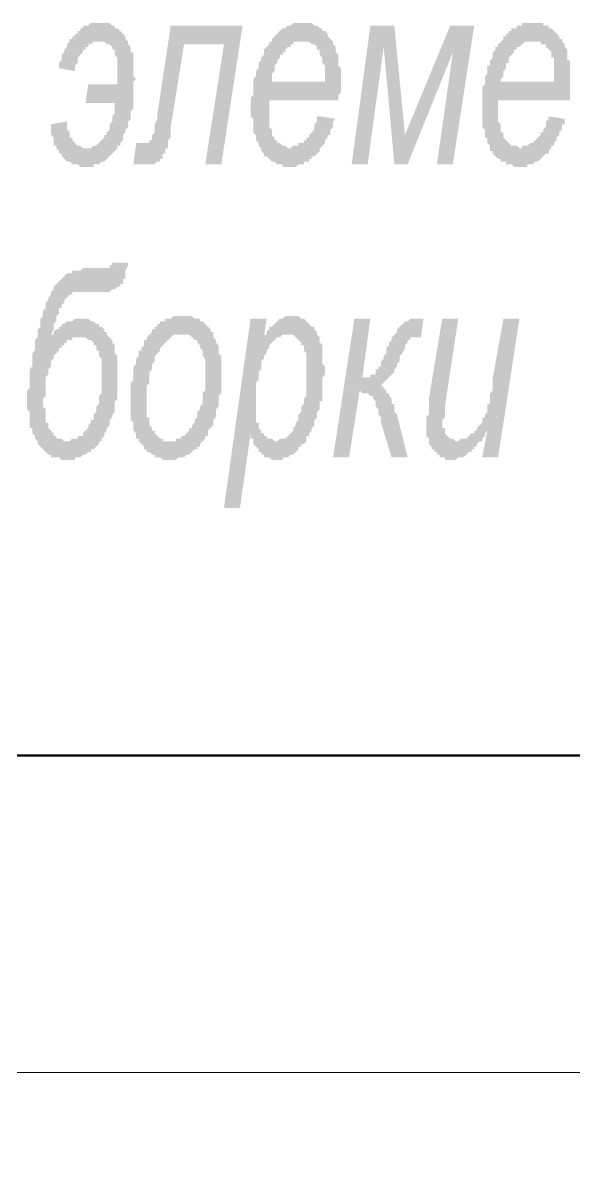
# Model space of a CAD drawing. Header units: millimetres. Extents: x 1372 to 666090, y 1285 to 31551.
# Drawn here: x 571538 to 572401, y 7535 to 9337 of the extents above; entities that cross this region are included whole.
import ezdxf

# ---------------------------------------------------------------- set-up
doc = ezdxf.new("R2010")
doc.units = ezdxf.units.MM
for name, color, linetype in [('PDF _0_Ном._пера__1', 7, 'Continuous'), ('PDF _2D-чертеж - Общий_Ном._пера__21', 7, 'Continuous'), ('PDF _75-АЗ Штамп', 7, 'Continuous')]:
    doc.layers.add(name, color=color, linetype=linetype)

msp = doc.modelspace()

# ---------------------------------------------------------------- hatches: boundary and pattern name
at = {"layer": 'PDF _75-АЗ Штамп', "transparency": 33554559}
for points in [[(571635.8, 9211.9), (571639.9, 9241.1), (571685.8, 9241.1), (571685.8, 9257.8), (571685.8, 9261.9), (571685.8, 9266.1), (571685.8, 9270.3), (571685.8, 9274.4), (571685.8, 9278.6), (571685.8, 9282.8), (571681.6, 9287), (571681.6, 9291.1), (571681.6, 9295.3), (571681.6, 9295.3), (571677.5, 9295.3), (571677.5, 9299.5), (571673.3, 9303.6), (571673.3, 9303.6), (571669.1, 9303.6), (571665, 9307.8), (571665, 9307.8), (571660.8, 9307.8), (571656.6, 9307.8), (571656.6, 9307.8), (571656.6, 9307.8), (571652.4, 9307.8), (571648.3, 9307.8), (571648.3, 9307.8), (571644.1, 9303.6), (571644.1, 9303.6), (571639.9, 9303.6), (571639.9, 9299.5), (571635.8, 9299.5), (571635.8, 9295.3), (571631.6, 9295.3), (571631.6, 9291.1), (571627.4, 9287), (571627.4, 9287), (571623.2, 9282.8), (571623.2, 9278.6), (571623.2, 9274.4), (571619.1, 9270.3), (571619.1, 9266.1), (571619.1, 9261.9), (571594.1, 9266.1), (571594.1, 9270.3), (571594.1, 9274.4), (571598.2, 9278.6), (571598.2, 9282.8), (571598.2, 9287), (571602.4, 9291.1), (571602.4, 9295.3), (571606.6, 9299.5), (571606.6, 9299.5), (571606.6, 9303.6), (571610.7, 9307.8), (571610.7, 9312), (571614.9, 9312), (571614.9, 9316.1), (571619.1, 9316.1), (571619.1, 9320.3), (571623.2, 9320.3), (571623.2, 9324.5), (571627.4, 9324.5), (571627.4, 9328.7), (571631.6, 9328.7), (571631.6, 9332.8), (571635.8, 9332.8), (571635.8, 9332.8), (571639.9, 9332.8), (571644.1, 9337), (571644.1, 9337), (571648.3, 9337), (571648.3, 9337), (571652.4, 9337), (571656.6, 9337), (571656.6, 9337), (571660.8, 9337), (571665, 9337), (571669.1, 9337), (571669.1, 9337), (571673.3, 9337), (571677.5, 9332.8), (571677.5, 9332.8), (571681.6, 9332.8), (571681.6, 9328.7), (571685.8, 9328.7), (571690, 9324.5), (571690, 9324.5), (571694.2, 9320.3), (571694.2, 9320.3), (571698.3, 9316.1), (571698.3, 9316.1), (571698.3, 9312), (571702.5, 9307.8), (571702.5, 9307.8), (571702.5, 9303.6), (571706.7, 9299.5), (571706.7, 9295.3), (571706.7, 9291.1), (571710.8, 9291.1), (571710.8, 9287), (571710.8, 9282.8), (571710.8, 9278.6), (571710.8, 9274.4), (571710.8, 9270.3), (571710.8, 9266.1), (571710.8, 9261.9), (571710.8, 9253.6), (571715, 9249.4), (571710.8, 9245.2), (571710.8, 9241.1), (571710.8, 9236.9), (571710.8, 9232.7), (571710.8, 9228.6), (571710.8, 9224.4), (571710.8, 9220.2), (571710.8, 9216.1), (571710.8, 9211.9), (571710.8, 9207.7), (571710.8, 9203.5), (571706.7, 9199.4), (571706.7, 9199.4), (571706.7, 9195.2), (571706.7, 9191), (571706.7, 9186.9), (571702.5, 9182.7), (571702.5, 9178.5), (571702.5, 9174.3), (571698.3, 9170.2), (571698.3, 9170.2), (571698.3, 9166), (571694.2, 9161.8), (571694.2, 9157.7), (571694.2, 9153.5), (571694.2, 9153.5), (571690, 9149.3), (571690, 9145.1), (571685.8, 9145.1), (571685.8, 9141), (571681.6, 9136.8), (571681.6, 9136.8), (571677.5, 9132.6), (571677.5, 9132.6), (571673.3, 9128.5), (571673.3, 9128.5), (571669.1, 9124.3), (571669.1, 9124.3), (571665, 9120.1), (571660.8, 9120.1), (571660.8, 9120.1), (571656.6, 9116), (571656.6, 9116), (571652.4, 9116), (571648.3, 9116), (571648.3, 9111.8), (571644.1, 9111.8), (571639.9, 9111.8), (571635.8, 9111.8), (571635.8, 9111.8), (571631.6, 9111.8), (571627.4, 9111.8), (571627.4, 9111.8), (571623.2, 9116), (571619.1, 9116), (571614.9, 9116), (571614.9, 9116), (571610.7, 9120.1), (571610.7, 9120.1), (571606.6, 9120.1), (571602.4, 9124.3), (571602.4, 9124.3), (571598.2, 9128.5), (571598.2, 9128.5), (571598.2, 9132.6), (571594.1, 9132.6), (571594.1, 9136.8), (571589.9, 9141), (571589.9, 9145.1), (571585.7, 9145.1), (571585.7, 9149.3), (571585.7, 9153.5), (571585.7, 9157.7), (571581.5, 9161.8), (571581.5, 9166), (571581.5, 9170.2), (571581.5, 9174.3), (571581.5, 9178.5), (571581.5, 9178.5), (571606.6, 9182.7), (571606.6, 9178.5), (571606.6, 9174.3), (571606.6, 9170.2), (571610.7, 9166), (571610.7, 9161.8), (571610.7, 9157.7), (571614.9, 9157.7), (571614.9, 9153.5), (571614.9, 9153.5), (571619.1, 9149.3), (571619.1, 9149.3), (571623.2, 9145.1), (571623.2, 9145.1), (571627.4, 9145.1), (571631.6, 9141), (571635.8, 9141), (571635.8, 9141), (571635.8, 9141), (571639.9, 9141), (571644.1, 9141), (571644.1, 9141), (571648.3, 9145.1), (571652.4, 9145.1), (571652.4, 9145.1), (571656.6, 9149.3), (571656.6, 9149.3), (571660.8, 9153.5), (571660.8, 9153.5), (571665, 9157.7), (571665, 9161.8), (571669.1, 9161.8), (571669.1, 9166), (571669.1, 9166), (571673.3, 9170.2), (571673.3, 9174.3), (571673.3, 9178.5), (571677.5, 9182.7), (571677.5, 9182.7), (571677.5, 9186.9), (571677.5, 9191), (571681.6, 9195.2), (571681.6, 9199.4), (571681.6, 9203.5), (571681.6, 9211.9), (571685.8, 9211.9)], [(571769.2, 9332.8), (571881.8, 9332.8), (571848.5, 9116), (571823.4, 9116), (571852.6, 9303.6), (571790.1, 9303.6), (571769.2, 9174.3), (571769.2, 9170.2), (571769.2, 9161.8), (571769.2, 9157.7), (571765.1, 9153.5), (571765.1, 9149.3), (571765.1, 9145.1), (571765.1, 9141), (571760.9, 9141), (571760.9, 9136.8), (571760.9, 9132.6), (571756.7, 9132.6), (571756.7, 9128.5), (571756.7, 9128.5), (571756.7, 9124.3), (571752.5, 9124.3), (571752.5, 9120.1), (571748.4, 9120.1), (571744.2, 9116), (571744.2, 9116), (571740, 9116), (571735.9, 9116), (571735.9, 9116), (571731.7, 9116), (571731.7, 9116), (571727.5, 9116), (571727.5, 9116), (571723.3, 9116), (571719.2, 9116), (571719.2, 9116), (571715, 9116), (571710.8, 9116), (571715, 9149.3), (571719.2, 9149.3), (571723.3, 9149.3), (571723.3, 9149.3), (571727.5, 9149.3), (571731.7, 9149.3), (571731.7, 9149.3), (571735.9, 9149.3), (571735.9, 9153.5), (571740, 9153.5), (571740, 9153.5), (571740, 9157.7), (571740, 9157.7), (571740, 9161.8), (571740, 9161.8), (571744.2, 9166), (571744.2, 9170.2), (571744.2, 9174.3), (571744.2, 9178.5), (571748.4, 9186.9), (571748.4, 9191), (571748.4, 9195.2)], [(572082, 9332.8), (572119.6, 9332.8), (572136.2, 9161.8), (572207.1, 9332.8), (572244.7, 9332.8), (572211.3, 9116), (572186.3, 9116), (572211.3, 9291.1), (572140.4, 9116), (572119.6, 9116), (572102.9, 9299.5), (572077.8, 9116), (572052.8, 9116)], [(572057, 8874.1), (572082, 8874.1), (572069.5, 8782.3), (572073.7, 8782.3), (572073.7, 8782.3), (572077.8, 8782.3), (572082, 8782.3), (572082, 8786.5), (572086.2, 8786.5), (572090.4, 8786.5), (572090.4, 8790.6), (572090.4, 8790.6), (572090.4, 8794.8), (572094.5, 8794.8), (572094.5, 8799), (572098.7, 8799), (572098.7, 8803.2), (572098.7, 8807.3), (572102.9, 8811.5), (572102.9, 8815.7), (572107, 8819.8), (572107, 8824), (572107, 8828.2), (572111.2, 8832.4), (572111.2, 8836.5), (572115.4, 8840.7), (572115.4, 8844.9), (572119.6, 8849), (572119.6, 8849), (572123.7, 8853.2), (572123.7, 8857.4), (572123.7, 8857.4), (572127.9, 8861.5), (572127.9, 8861.5), (572132.1, 8865.7), (572132.1, 8865.7), (572132.1, 8865.7), (572136.2, 8869.9), (572136.2, 8869.9), (572140.4, 8869.9), (572144.6, 8874.1), (572144.6, 8874.1), (572148.8, 8874.1), (572152.9, 8874.1), (572152.9, 8874.1), (572165.4, 8874.1), (572161.3, 8844.9), (572157.1, 8844.9), (572152.9, 8844.9), (572148.8, 8844.9), (572144.6, 8844.9), (572144.6, 8840.7), (572140.4, 8840.7), (572140.4, 8840.7), (572140.4, 8836.5), (572136.2, 8832.4), (572136.2, 8832.4), (572136.2, 8828.2), (572132.1, 8819.8), (572132.1, 8819.8), (572127.9, 8815.7), (572127.9, 8811.5), (572127.9, 8807.3), (572123.7, 8803.2), (572123.7, 8799), (572119.6, 8794.8), (572119.6, 8794.8), (572119.6, 8790.6), (572115.4, 8786.5), (572115.4, 8786.5), (572115.4, 8786.5), (572111.2, 8782.3), (572111.2, 8782.3), (572107, 8778.1), (572107, 8778.1), (572102.9, 8774), (572102.9, 8774), (572098.7, 8769.8), (572094.5, 8769.8), (572098.7, 8769.8), (572102.9, 8765.6), (572102.9, 8765.6), (572107, 8761.4), (572107, 8757.3), (572111.2, 8757.3), (572111.2, 8753.1), (572111.2, 8753.1), (572115.4, 8748.9), (572115.4, 8744.8), (572115.4, 8740.6), (572119.6, 8740.6), (572119.6, 8736.4), (572119.6, 8728.1), (572123.7, 8723.9), (572123.7, 8723.9), (572140.4, 8657.2), (572115.4, 8657.2), (572098.7, 8711.4), (572098.7, 8719.7), (572094.5, 8723.9), (572094.5, 8728.1), (572094.5, 8732.3), (572090.4, 8736.4), (572090.4, 8740.6), (572090.4, 8740.6), (572090.4, 8744.8), (572086.2, 8748.9), (572086.2, 8748.9), (572086.2, 8753.1), (572082, 8753.1), (572082, 8753.1), (572077.8, 8757.3), (572073.7, 8757.3), (572073.7, 8757.3), (572069.5, 8757.3), (572065.3, 8761.4), (572065.3, 8761.4), (572048.7, 8657.2), (572023.6, 8657.2)], [(572265.5, 8698.9), (572261.4, 8694.7), (572261.4, 8690.5), (572257.2, 8686.4), (572257.2, 8682.2), (572253, 8682.2), (572248.8, 8678), (572248.8, 8673.9), (572244.7, 8673.9), (572244.7, 8669.7), (572240.5, 8669.7), (572240.5, 8665.5), (572236.3, 8665.5), (572232.2, 8661.4), (572232.2, 8661.4), (572228, 8657.2), (572228, 8657.2), (572223.8, 8657.2), (572223.8, 8657.2), (572219.7, 8657.2), (572215.5, 8653), (572215.5, 8653), (572211.3, 8653), (572211.3, 8653), (572211.3, 8653), (572207.1, 8653), (572203, 8653), (572198.8, 8653), (572198.8, 8657.2), (572194.6, 8657.2), (572190.5, 8657.2), (572190.5, 8661.4), (572186.3, 8661.4), (572186.3, 8665.5), (572182.1, 8665.5), (572182.1, 8669.7), (572177.9, 8669.7), (572177.9, 8673.9), (572173.8, 8678), (572173.8, 8682.2), (572173.8, 8686.4), (572173.8, 8686.4), (572169.6, 8690.5), (572169.6, 8694.7), (572169.6, 8698.9), (572169.6, 8703.1), (572169.6, 8707.2), (572169.6, 8707.2), (572169.6, 8711.4), (572169.6, 8715.6), (572169.6, 8719.7), (572173.8, 8723.9), (572173.8, 8728.1), (572173.8, 8732.3), (572173.8, 8736.4), (572173.8, 8740.6), (572173.8, 8748.9), (572173.8, 8748.9), (572194.6, 8874.1), (572219.7, 8874.1), (572198.8, 8736.4), (572198.8, 8732.3), (572198.8, 8728.1), (572198.8, 8723.9), (572198.8, 8719.7), (572194.6, 8715.6), (572194.6, 8711.4), (572194.6, 8711.4), (572194.6, 8703.1), (572198.8, 8703.1), (572198.8, 8698.9), (572198.8, 8694.7), (572203, 8690.5), (572203, 8690.5), (572203, 8690.5), (572207.1, 8686.4), (572207.1, 8686.4), (572211.3, 8686.4), (572215.5, 8682.2), (572215.5, 8682.2), (572219.7, 8682.2), (572223.8, 8686.4), (572223.8, 8686.4), (572228, 8686.4), (572232.2, 8686.4), (572232.2, 8686.4), (572236.3, 8690.5), (572236.3, 8690.5), (572240.5, 8694.7), (572244.7, 8694.7), (572244.7, 8698.9), (572248.8, 8698.9), (572248.8, 8703.1), (572253, 8707.2), (572253, 8707.2), (572257.2, 8711.4), (572257.2, 8715.6), (572257.2, 8719.7), (572261.4, 8719.7), (572261.4, 8723.9), (572265.5, 8728.1), (572265.5, 8732.3), (572265.5, 8736.4), (572265.5, 8740.6), (572269.7, 8740.6), (572269.7, 8744.8), (572269.7, 8748.9), (572269.7, 8748.9), (572269.7, 8753.1), (572269.7, 8757.3), (572273.9, 8761.4), (572273.9, 8765.6), (572273.9, 8769.8), (572273.9, 8778.1), (572273.9, 8782.3), (572290.6, 8874.1), (572315.6, 8874.1), (572282.2, 8657.2), (572257.2, 8657.2)]]:
    msp.add_hatch(color=256, dxfattribs=at).paths.add_polyline_path(points)
h = msp.add_hatch(color=256, dxfattribs=at)
h.paths.add_polyline_path([(572002.8, 9191), (572027.8, 9186.9), (572023.6, 9182.7), (572023.6, 9178.5), (572023.6, 9178.5), (572023.6, 9174.3), (572019.5, 9170.2), (572019.5, 9166), (572019.5, 9161.8), (572015.3, 9161.8), (572015.3, 9157.7), (572011.1, 9153.5), (572011.1, 9149.3), (572006.9, 9145.1), (572006.9, 9145.1), (572002.8, 9141), (572002.8, 9136.8), (572002.8, 9136.8), (571998.6, 9132.6), (571998.6, 9132.6), (571994.4, 9128.5), (571990.3, 9128.5), (571990.3, 9124.3), (571986.1, 9124.3), (571986.1, 9120.1), (571981.9, 9120.1), (571977.8, 9120.1), (571977.8, 9116), (571973.6, 9116), (571969.4, 9116), (571969.4, 9116), (571965.2, 9111.8), (571961.1, 9111.8), (571961.1, 9111.8), (571956.9, 9111.8), (571956.9, 9111.8), (571952.7, 9111.8), (571948.6, 9111.8), (571944.4, 9111.8), (571944.4, 9116), (571940.2, 9116), (571936, 9116), (571936, 9116), (571931.9, 9120.1), (571927.7, 9120.1), (571927.7, 9120.1), (571923.5, 9124.3), (571923.5, 9124.3), (571923.5, 9124.3), (571919.4, 9128.5), (571915.2, 9128.5), (571915.2, 9132.6), (571911, 9136.8), (571911, 9136.8), (571911, 9141), (571906.9, 9145.1), (571906.9, 9149.3), (571902.7, 9153.5), (571902.7, 9157.7), (571902.7, 9157.7), (571902.7, 9157.7), (571902.7, 9161.8), (571898.5, 9166), (571898.5, 9170.2), (571898.5, 9174.3), (571898.5, 9178.5), (571898.5, 9182.7), (571898.5, 9186.9), (571894.3, 9191), (571894.3, 9195.2), (571894.3, 9199.4), (571894.3, 9203.5), (571894.3, 9203.5), (571894.3, 9207.7), (571894.3, 9211.9), (571894.3, 9216.1), (571894.3, 9220.2), (571898.5, 9224.4), (571898.5, 9228.6), (571898.5, 9232.7), (571898.5, 9236.9), (571898.5, 9241.1), (571898.5, 9245.2), (571898.5, 9249.4), (571902.7, 9253.6), (571902.7, 9253.6), (571902.7, 9257.8), (571902.7, 9261.9), (571906.9, 9266.1), (571906.9, 9270.3), (571906.9, 9270.3), (571906.9, 9274.4), (571911, 9278.6), (571911, 9282.8), (571915.2, 9287), (571915.2, 9291.1), (571915.2, 9295.3), (571919.4, 9299.5), (571919.4, 9299.5), (571923.5, 9303.6), (571923.5, 9307.8), (571927.7, 9307.8), (571927.7, 9312), (571931.9, 9316.1), (571931.9, 9316.1), (571936, 9320.3), (571936, 9320.3), (571936, 9320.3), (571940.2, 9324.5), (571940.2, 9324.5), (571944.4, 9328.7), (571948.6, 9328.7), (571948.6, 9328.7), (571952.7, 9332.8), (571956.9, 9332.8), (571956.9, 9332.8), (571961.1, 9337), (571961.1, 9337), (571965.2, 9337), (571969.4, 9337), (571973.6, 9337), (571973.6, 9337), (571977.8, 9337), (571977.8, 9337), (571981.9, 9337), (571986.1, 9337), (571986.1, 9337), (571990.3, 9337), (571994.4, 9332.8), (571994.4, 9332.8), (571998.6, 9332.8), (572002.8, 9328.7), (572002.8, 9328.7), (572006.9, 9328.7), (572006.9, 9324.5), (572011.1, 9324.5), (572015.3, 9320.3), (572015.3, 9320.3), (572015.3, 9316.1), (572019.5, 9312), (572019.5, 9312), (572023.6, 9307.8), (572023.6, 9303.6), (572023.6, 9303.6), (572027.8, 9299.5), (572027.8, 9295.3), (572027.8, 9291.1), (572032, 9287), (572032, 9282.8), (572032, 9278.6), (572032, 9278.6), (572032, 9274.4), (572032, 9270.3), (572036.1, 9266.1), (572036.1, 9261.9), (572036.1, 9253.6), (572036.1, 9249.4), (572036.1, 9249.4), (572036.1, 9245.2), (572036.1, 9241.1), (572036.1, 9236.9), (572036.1, 9232.7), (572036.1, 9228.6), (572032, 9224.4), (572032, 9220.2), (572032, 9216.1), (571923.5, 9216.1), (571923.5, 9211.9), (571923.5, 9207.7), (571923.5, 9203.5), (571923.5, 9199.4), (571923.5, 9195.2), (571923.5, 9191), (571923.5, 9186.9), (571923.5, 9182.7), (571923.5, 9178.5), (571923.5, 9174.3), (571927.7, 9170.2), (571927.7, 9166), (571927.7, 9166), (571927.7, 9161.8), (571931.9, 9157.7), (571931.9, 9157.7), (571931.9, 9153.5), (571936, 9153.5), (571936, 9149.3), (571940.2, 9149.3), (571944.4, 9145.1), (571944.4, 9145.1), (571948.6, 9145.1), (571948.6, 9145.1), (571952.7, 9141), (571956.9, 9141), (571956.9, 9141), (571961.1, 9145.1), (571961.1, 9145.1), (571965.2, 9145.1), (571969.4, 9145.1), (571969.4, 9149.3), (571973.6, 9149.3), (571977.8, 9149.3), (571977.8, 9153.5), (571981.9, 9153.5), (571981.9, 9157.7), (571986.1, 9157.7), (571986.1, 9161.8), (571990.3, 9166), (571990.3, 9166), (571994.4, 9170.2), (571994.4, 9174.3), (571994.4, 9178.5), (571998.6, 9182.7), (571998.6, 9186.9), (571998.6, 9191), (572002.8, 9191)], flags=0)
h.paths.add_polyline_path([(571927.7, 9245.2), (572011.1, 9245.2), (572011.1, 9249.4), (572011.1, 9253.6), (572011.1, 9257.8), (572011.1, 9261.9), (572011.1, 9266.1), (572011.1, 9270.3), (572006.9, 9274.4), (572006.9, 9278.6), (572006.9, 9282.8), (572006.9, 9282.8), (572002.8, 9287), (572002.8, 9291.1), (572002.8, 9295.3), (572002.8, 9295.3), (571998.6, 9295.3), (571998.6, 9299.5), (571994.4, 9303.6), (571994.4, 9303.6), (571990.3, 9303.6), (571986.1, 9307.8), (571986.1, 9307.8), (571981.9, 9307.8), (571977.8, 9307.8), (571977.8, 9307.8), (571973.6, 9307.8), (571969.4, 9307.8), (571969.4, 9307.8), (571965.2, 9307.8), (571961.1, 9307.8), (571961.1, 9303.6), (571956.9, 9303.6), (571956.9, 9299.5), (571952.7, 9299.5), (571948.6, 9295.3), (571948.6, 9295.3), (571948.6, 9291.1), (571944.4, 9291.1), (571944.4, 9287), (571940.2, 9287), (571940.2, 9282.8), (571936, 9278.6), (571936, 9274.4), (571936, 9274.4), (571931.9, 9270.3), (571931.9, 9266.1), (571931.9, 9261.9), (571927.7, 9257.8), (571927.7, 9253.6), (571927.7, 9249.4), (571927.7, 9245.2), (571927.7, 9245.2)], flags=0)
h = msp.add_hatch(color=256, dxfattribs=at)
h.paths.add_polyline_path([(572361.5, 9191), (572386.5, 9186.9), (572386.5, 9182.7), (572386.5, 9178.5), (572382.3, 9178.5), (572382.3, 9174.3), (572382.3, 9170.2), (572378.1, 9166), (572378.1, 9161.8), (572378.1, 9161.8), (572374, 9157.7), (572374, 9153.5), (572369.8, 9149.3), (572369.8, 9145.1), (572365.6, 9145.1), (572365.6, 9141), (572361.5, 9136.8), (572361.5, 9136.8), (572361.5, 9132.6), (572357.3, 9132.6), (572353.1, 9128.5), (572353.1, 9128.5), (572348.9, 9124.3), (572348.9, 9124.3), (572344.8, 9120.1), (572344.8, 9120.1), (572340.6, 9120.1), (572336.4, 9116), (572336.4, 9116), (572332.3, 9116), (572328.1, 9116), (572328.1, 9111.8), (572323.9, 9111.8), (572319.7, 9111.8), (572319.7, 9111.8), (572315.6, 9111.8), (572311.4, 9111.8), (572311.4, 9111.8), (572307.2, 9111.8), (572303.1, 9116), (572303.1, 9116), (572298.9, 9116), (572294.7, 9116), (572294.7, 9120.1), (572290.6, 9120.1), (572286.4, 9120.1), (572286.4, 9124.3), (572286.4, 9124.3), (572282.2, 9124.3), (572278, 9128.5), (572278, 9128.5), (572273.9, 9132.6), (572273.9, 9136.8), (572269.7, 9136.8), (572269.7, 9141), (572269.7, 9145.1), (572265.5, 9149.3), (572265.5, 9153.5), (572265.5, 9157.7), (572265.5, 9157.7), (572261.4, 9157.7), (572261.4, 9161.8), (572261.4, 9166), (572261.4, 9170.2), (572257.2, 9174.3), (572257.2, 9178.5), (572257.2, 9182.7), (572257.2, 9186.9), (572257.2, 9191), (572257.2, 9195.2), (572257.2, 9199.4), (572257.2, 9203.5), (572257.2, 9203.5), (572257.2, 9207.7), (572257.2, 9211.9), (572257.2, 9216.1), (572257.2, 9220.2), (572257.2, 9224.4), (572257.2, 9228.6), (572257.2, 9232.7), (572257.2, 9236.9), (572261.4, 9241.1), (572261.4, 9245.2), (572261.4, 9249.4), (572261.4, 9253.6), (572261.4, 9253.6), (572265.5, 9257.8), (572265.5, 9261.9), (572265.5, 9266.1), (572265.5, 9270.3), (572269.7, 9270.3), (572269.7, 9274.4), (572269.7, 9278.6), (572273.9, 9282.8), (572273.9, 9287), (572273.9, 9291.1), (572278, 9295.3), (572278, 9299.5), (572282.2, 9299.5), (572282.2, 9303.6), (572286.4, 9307.8), (572286.4, 9307.8), (572290.6, 9312), (572290.6, 9316.1), (572294.7, 9316.1), (572294.7, 9320.3), (572298.9, 9320.3), (572298.9, 9320.3), (572298.9, 9324.5), (572303.1, 9324.5), (572303.1, 9328.7), (572307.2, 9328.7), (572311.4, 9328.7), (572311.4, 9332.8), (572315.6, 9332.8), (572319.7, 9332.8), (572319.7, 9337), (572323.9, 9337), (572328.1, 9337), (572328.1, 9337), (572332.3, 9337), (572336.4, 9337), (572336.4, 9337), (572340.6, 9337), (572344.8, 9337), (572344.8, 9337), (572348.9, 9337), (572353.1, 9337), (572353.1, 9332.8), (572357.3, 9332.8), (572361.5, 9332.8), (572361.5, 9328.7), (572365.6, 9328.7), (572365.6, 9328.7), (572369.8, 9324.5), (572369.8, 9324.5), (572374, 9320.3), (572374, 9320.3), (572378.1, 9316.1), (572378.1, 9312), (572382.3, 9312), (572382.3, 9307.8), (572386.5, 9303.6), (572386.5, 9303.6), (572386.5, 9299.5), (572390.6, 9295.3), (572390.6, 9291.1), (572390.6, 9287), (572390.6, 9282.8), (572390.6, 9278.6), (572394.8, 9278.6), (572394.8, 9274.4), (572394.8, 9270.3), (572394.8, 9266.1), (572394.8, 9261.9), (572394.8, 9253.6), (572394.8, 9249.4), (572394.8, 9249.4), (572394.8, 9245.2), (572394.8, 9241.1), (572394.8, 9236.9), (572394.8, 9232.7), (572394.8, 9228.6), (572394.8, 9224.4), (572394.8, 9220.2), (572394.8, 9216.1), (572282.2, 9216.1), (572282.2, 9211.9), (572282.2, 9207.7), (572282.2, 9203.5), (572282.2, 9199.4), (572282.2, 9195.2), (572282.2, 9191), (572282.2, 9186.9), (572282.2, 9182.7), (572286.4, 9178.5), (572286.4, 9174.3), (572286.4, 9170.2), (572286.4, 9166), (572290.6, 9166), (572290.6, 9161.8), (572290.6, 9157.7), (572290.6, 9157.7), (572294.7, 9153.5), (572294.7, 9153.5), (572298.9, 9149.3), (572298.9, 9149.3), (572303.1, 9145.1), (572307.2, 9145.1), (572307.2, 9145.1), (572311.4, 9145.1), (572315.6, 9141), (572315.6, 9141), (572319.7, 9141), (572319.7, 9145.1), (572323.9, 9145.1), (572328.1, 9145.1), (572328.1, 9145.1), (572332.3, 9149.3), (572336.4, 9149.3), (572336.4, 9149.3), (572340.6, 9153.5), (572340.6, 9153.5), (572344.8, 9157.7), (572344.8, 9157.7), (572348.9, 9161.8), (572348.9, 9166), (572353.1, 9166), (572353.1, 9170.2), (572357.3, 9174.3), (572357.3, 9178.5), (572357.3, 9182.7), (572361.5, 9186.9), (572361.5, 9191), (572361.5, 9191)], flags=0)
h.paths.add_polyline_path([(572286.4, 9245.2), (572369.8, 9245.2), (572369.8, 9249.4), (572369.8, 9253.6), (572369.8, 9257.8), (572369.8, 9261.9), (572369.8, 9266.1), (572369.8, 9270.3), (572369.8, 9274.4), (572369.8, 9278.6), (572369.8, 9282.8), (572365.6, 9282.8), (572365.6, 9287), (572365.6, 9291.1), (572361.5, 9295.3), (572361.5, 9295.3), (572361.5, 9295.3), (572357.3, 9299.5), (572357.3, 9303.6), (572353.1, 9303.6), (572348.9, 9303.6), (572348.9, 9307.8), (572344.8, 9307.8), (572340.6, 9307.8), (572340.6, 9307.8), (572336.4, 9307.8), (572332.3, 9307.8), (572332.3, 9307.8), (572328.1, 9307.8), (572328.1, 9307.8), (572323.9, 9307.8), (572319.7, 9303.6), (572319.7, 9303.6), (572315.6, 9299.5), (572311.4, 9299.5), (572311.4, 9295.3), (572307.2, 9295.3), (572307.2, 9291.1), (572307.2, 9291.1), (572303.1, 9287), (572303.1, 9287), (572298.9, 9282.8), (572298.9, 9278.6), (572298.9, 9274.4), (572294.7, 9274.4), (572294.7, 9270.3), (572294.7, 9266.1), (572290.6, 9261.9), (572290.6, 9257.8), (572290.6, 9253.6), (572286.4, 9249.4), (572286.4, 9245.2), (572286.4, 9245.2)], flags=0)
h = msp.add_hatch(color=256, dxfattribs=at)
h.paths.add_polyline_path([(571677.5, 8961.6), (571702.5, 8961.6), (571702.5, 8957.5), (571698.3, 8949.1), (571698.3, 8945), (571698.3, 8940.8), (571698.3, 8936.6), (571694.2, 8936.6), (571694.2, 8932.4), (571694.2, 8928.3), (571690, 8928.3), (571690, 8924.1), (571685.8, 8924.1), (571685.8, 8924.1), (571681.6, 8919.9), (571681.6, 8919.9), (571677.5, 8919.9), (571677.5, 8919.9), (571673.3, 8915.8), (571669.1, 8915.8), (571665, 8915.8), (571665, 8915.8), (571660.8, 8915.8), (571656.6, 8915.8), (571631.6, 8915.8), (571627.4, 8915.8), (571623.2, 8915.8), (571623.2, 8915.8), (571619.1, 8915.8), (571614.9, 8915.8), (571614.9, 8911.6), (571610.7, 8911.6), (571610.7, 8911.6), (571606.6, 8907.4), (571606.6, 8907.4), (571602.4, 8903.3), (571602.4, 8899.1), (571598.2, 8894.9), (571598.2, 8894.9), (571598.2, 8890.7), (571594.1, 8890.7), (571594.1, 8886.6), (571594.1, 8882.4), (571594.1, 8882.4), (571589.9, 8878.2), (571589.9, 8874.1), (571589.9, 8869.9), (571585.7, 8865.7), (571585.7, 8861.5), (571585.7, 8857.4), (571581.5, 8849), (571581.5, 8849), (571585.7, 8849), (571585.7, 8853.2), (571589.9, 8857.4), (571594.1, 8857.4), (571594.1, 8861.5), (571598.2, 8861.5), (571598.2, 8865.7), (571602.4, 8865.7), (571606.6, 8869.9), (571606.6, 8869.9), (571610.7, 8869.9), (571610.7, 8869.9), (571614.9, 8869.9), (571619.1, 8874.1), (571619.1, 8874.1), (571623.2, 8874.1), (571627.4, 8874.1), (571627.4, 8874.1), (571631.6, 8874.1), (571631.6, 8874.1), (571635.8, 8874.1), (571639.9, 8874.1), (571639.9, 8874.1), (571644.1, 8869.9), (571644.1, 8869.9), (571648.3, 8869.9), (571652.4, 8865.7), (571652.4, 8865.7), (571656.6, 8865.7), (571656.6, 8861.5), (571660.8, 8861.5), (571665, 8857.4), (571665, 8853.2), (571669.1, 8853.2), (571669.1, 8853.2), (571669.1, 8849), (571673.3, 8844.9), (571673.3, 8844.9), (571677.5, 8840.7), (571677.5, 8836.5), (571677.5, 8836.5), (571681.6, 8832.4), (571681.6, 8828.2), (571681.6, 8824), (571681.6, 8819.8), (571685.8, 8815.7), (571685.8, 8811.5), (571685.8, 8807.3), (571685.8, 8803.2), (571685.8, 8799), (571685.8, 8794.8), (571685.8, 8790.6), (571685.8, 8786.5), (571685.8, 8786.5), (571685.8, 8778.1), (571685.8, 8774), (571685.8, 8769.8), (571685.8, 8765.6), (571685.8, 8765.6), (571685.8, 8761.4), (571685.8, 8757.3), (571685.8, 8753.1), (571685.8, 8748.9), (571681.6, 8744.8), (571681.6, 8740.6), (571681.6, 8736.4), (571681.6, 8732.3), (571681.6, 8728.1), (571677.5, 8723.9), (571677.5, 8719.7), (571677.5, 8719.7), (571673.3, 8715.6), (571673.3, 8711.4), (571673.3, 8707.2), (571669.1, 8703.1), (571669.1, 8698.9), (571669.1, 8698.9), (571665, 8694.7), (571665, 8694.7), (571665, 8690.5), (571660.8, 8686.4), (571660.8, 8682.2), (571656.6, 8682.2), (571656.6, 8678), (571652.4, 8673.9), (571652.4, 8673.9), (571648.3, 8669.7), (571644.1, 8669.7), (571644.1, 8665.5), (571639.9, 8665.5), (571639.9, 8665.5), (571635.8, 8661.4), (571635.8, 8661.4), (571631.6, 8661.4), (571627.4, 8657.2), (571627.4, 8657.2), (571623.2, 8657.2), (571619.1, 8657.2), (571619.1, 8653), (571614.9, 8653), (571610.7, 8653), (571610.7, 8653), (571606.6, 8653), (571602.4, 8653), (571598.2, 8653), (571598.2, 8653), (571594.1, 8657.2), (571589.9, 8657.2), (571589.9, 8657.2), (571585.7, 8657.2), (571581.5, 8657.2), (571581.5, 8661.4), (571577.4, 8661.4), (571573.2, 8665.5), (571573.2, 8665.5), (571569, 8669.7), (571569, 8669.7), (571564.9, 8673.9), (571564.9, 8673.9), (571560.7, 8678), (571560.7, 8678), (571560.7, 8682.2), (571556.5, 8686.4), (571556.5, 8686.4), (571556.5, 8690.5), (571552.3, 8694.7), (571552.3, 8698.9), (571552.3, 8703.1), (571548.2, 8703.1), (571548.2, 8707.2), (571548.2, 8711.4), (571548.2, 8715.6), (571548.2, 8719.7), (571548.2, 8723.9), (571548.2, 8728.1), (571544, 8732.3), (571544, 8736.4), (571544, 8740.6), (571544, 8744.8), (571544, 8748.9), (571544, 8748.9), (571544, 8753.1), (571544, 8757.3), (571544, 8761.4), (571548.2, 8765.6), (571548.2, 8769.8), (571548.2, 8774), (571548.2, 8774), (571548.2, 8778.1), (571548.2, 8782.3), (571548.2, 8786.5), (571548.2, 8790.6), (571548.2, 8794.8), (571552.3, 8799), (571552.3, 8803.2), (571552.3, 8807.3), (571552.3, 8811.5), (571552.3, 8815.7), (571552.3, 8819.8), (571556.5, 8824), (571556.5, 8828.2), (571556.5, 8832.4), (571556.5, 8840.7), (571560.7, 8844.9), (571560.7, 8849), (571560.7, 8853.2), (571560.7, 8857.4), (571564.9, 8861.5), (571564.9, 8865.7), (571564.9, 8874.1), (571569, 8878.2), (571569, 8882.4), (571569, 8886.6), (571573.2, 8890.7), (571573.2, 8894.9), (571573.2, 8899.1), (571577.4, 8903.3), (571577.4, 8903.3), (571577.4, 8907.4), (571581.5, 8911.6), (571581.5, 8915.8), (571581.5, 8915.8), (571585.7, 8919.9), (571585.7, 8924.1), (571585.7, 8924.1), (571589.9, 8928.3), (571589.9, 8928.3), (571594.1, 8932.4), (571594.1, 8932.4), (571594.1, 8932.4), (571598.2, 8936.6), (571598.2, 8936.6), (571602.4, 8940.8), (571602.4, 8940.8), (571606.6, 8945), (571606.6, 8945), (571610.7, 8945), (571614.9, 8945), (571614.9, 8949.1), (571619.1, 8949.1), (571623.2, 8949.1), (571623.2, 8949.1), (571627.4, 8949.1), (571631.6, 8953.3), (571635.8, 8953.3), (571635.8, 8953.3), (571639.9, 8953.3), (571639.9, 8953.3), (571665, 8953.3), (571665, 8953.3), (571669.1, 8953.3), (571673.3, 8953.3), (571673.3, 8957.5), (571677.5, 8957.5), (571677.5, 8961.6)], flags=0)
h.paths.add_polyline_path([(571660.8, 8786.5), (571660.8, 8790.6), (571660.8, 8794.8), (571660.8, 8799), (571660.8, 8803.2), (571660.8, 8807.3), (571660.8, 8811.5), (571656.6, 8815.7), (571656.6, 8819.8), (571656.6, 8824), (571652.4, 8824), (571652.4, 8828.2), (571652.4, 8828.2), (571652.4, 8832.4), (571648.3, 8832.4), (571648.3, 8836.5), (571644.1, 8840.7), (571639.9, 8840.7), (571639.9, 8840.7), (571635.8, 8844.9), (571635.8, 8844.9), (571631.6, 8844.9), (571627.4, 8844.9), (571627.4, 8844.9), (571623.2, 8844.9), (571623.2, 8844.9), (571619.1, 8844.9), (571614.9, 8844.9), (571614.9, 8840.7), (571610.7, 8840.7), (571606.6, 8840.7), (571606.6, 8836.5), (571602.4, 8836.5), (571602.4, 8832.4), (571598.2, 8832.4), (571598.2, 8828.2), (571594.1, 8828.2), (571594.1, 8824), (571589.9, 8819.8), (571589.9, 8819.8), (571585.7, 8815.7), (571585.7, 8811.5), (571585.7, 8811.5), (571581.5, 8807.3), (571581.5, 8803.2), (571581.5, 8799), (571577.4, 8794.8), (571577.4, 8790.6), (571577.4, 8790.6), (571577.4, 8786.5), (571573.2, 8782.3), (571573.2, 8778.1), (571573.2, 8774), (571573.2, 8769.8), (571573.2, 8765.6), (571573.2, 8761.4), (571573.2, 8757.3), (571573.2, 8753.1), (571569, 8748.9), (571569, 8744.8), (571569, 8740.6), (571569, 8736.4), (571573.2, 8732.3), (571573.2, 8728.1), (571573.2, 8723.9), (571573.2, 8719.7), (571573.2, 8715.6), (571573.2, 8711.4), (571577.4, 8711.4), (571577.4, 8707.2), (571577.4, 8703.1), (571581.5, 8698.9), (571581.5, 8698.9), (571585.7, 8694.7), (571585.7, 8690.5), (571589.9, 8690.5), (571589.9, 8686.4), (571594.1, 8686.4), (571598.2, 8686.4), (571598.2, 8686.4), (571602.4, 8682.2), (571606.6, 8682.2), (571606.6, 8682.2), (571610.7, 8682.2), (571610.7, 8682.2), (571614.9, 8686.4), (571619.1, 8686.4), (571619.1, 8686.4), (571623.2, 8686.4), (571623.2, 8690.5), (571627.4, 8690.5), (571631.6, 8690.5), (571631.6, 8694.7), (571635.8, 8698.9), (571635.8, 8698.9), (571639.9, 8703.1), (571639.9, 8707.2), (571639.9, 8707.2), (571644.1, 8711.4), (571644.1, 8715.6), (571648.3, 8715.6), (571648.3, 8719.7), (571648.3, 8723.9), (571652.4, 8728.1), (571652.4, 8732.3), (571652.4, 8736.4), (571656.6, 8740.6), (571656.6, 8744.8), (571656.6, 8748.9), (571656.6, 8753.1), (571660.8, 8757.3), (571660.8, 8761.4), (571660.8, 8765.6), (571660.8, 8765.6), (571660.8, 8769.8), (571660.8, 8774), (571660.8, 8778.1), (571660.8, 8782.3), (571660.8, 8786.5)], flags=0)
h = msp.add_hatch(color=256, dxfattribs=at)
h.paths.add_polyline_path([(571706.7, 8740.6), (571706.7, 8744.8), (571706.7, 8748.9), (571706.7, 8753.1), (571706.7, 8757.3), (571706.7, 8761.4), (571706.7, 8765.6), (571706.7, 8769.8), (571706.7, 8774), (571710.8, 8778.1), (571710.8, 8782.3), (571710.8, 8786.5), (571710.8, 8790.6), (571710.8, 8794.8), (571710.8, 8799), (571715, 8803.2), (571715, 8807.3), (571715, 8807.3), (571715, 8811.5), (571719.2, 8815.7), (571719.2, 8819.8), (571719.2, 8824), (571723.3, 8824), (571723.3, 8828.2), (571727.5, 8832.4), (571727.5, 8836.5), (571727.5, 8840.7), (571731.7, 8840.7), (571731.7, 8844.9), (571735.9, 8849), (571735.9, 8849), (571740, 8853.2), (571740, 8857.4), (571744.2, 8857.4), (571744.2, 8861.5), (571748.4, 8861.5), (571748.4, 8865.7), (571752.5, 8865.7), (571752.5, 8869.9), (571756.7, 8869.9), (571760.9, 8869.9), (571760.9, 8874.1), (571765.1, 8874.1), (571765.1, 8874.1), (571769.2, 8874.1), (571773.4, 8878.2), (571773.4, 8878.2), (571777.6, 8878.2), (571781.7, 8878.2), (571785.9, 8878.2), (571785.9, 8878.2), (571790.1, 8878.2), (571790.1, 8878.2), (571794.2, 8878.2), (571798.4, 8878.2), (571802.6, 8878.2), (571802.6, 8878.2), (571806.8, 8874.1), (571810.9, 8874.1), (571810.9, 8874.1), (571815.1, 8874.1), (571815.1, 8869.9), (571819.3, 8869.9), (571823.4, 8865.7), (571823.4, 8865.7), (571827.6, 8861.5), (571827.6, 8861.5), (571831.8, 8857.4), (571831.8, 8853.2), (571831.8, 8853.2), (571836, 8853.2), (571836, 8849), (571836, 8844.9), (571840.1, 8840.7), (571840.1, 8840.7), (571840.1, 8836.5), (571844.3, 8832.4), (571844.3, 8828.2), (571844.3, 8824), (571844.3, 8819.8), (571848.5, 8815.7), (571848.5, 8815.7), (571848.5, 8811.5), (571848.5, 8807.3), (571848.5, 8799), (571848.5, 8794.8), (571848.5, 8790.6), (571848.5, 8790.6), (571848.5, 8786.5), (571848.5, 8782.3), (571848.5, 8774), (571848.5, 8769.8), (571848.5, 8769.8), (571848.5, 8765.6), (571848.5, 8761.4), (571848.5, 8757.3), (571844.3, 8753.1), (571844.3, 8748.9), (571844.3, 8744.8), (571844.3, 8740.6), (571844.3, 8736.4), (571840.1, 8732.3), (571840.1, 8728.1), (571840.1, 8723.9), (571840.1, 8719.7), (571840.1, 8719.7), (571836, 8715.6), (571836, 8711.4), (571836, 8707.2), (571831.8, 8703.1), (571831.8, 8703.1), (571827.6, 8698.9), (571827.6, 8694.7), (571827.6, 8690.5), (571823.4, 8690.5), (571823.4, 8686.4), (571819.3, 8682.2), (571819.3, 8682.2), (571815.1, 8678), (571815.1, 8673.9), (571810.9, 8673.9), (571810.9, 8669.7), (571806.8, 8669.7), (571806.8, 8669.7), (571802.6, 8665.5), (571802.6, 8665.5), (571798.4, 8661.4), (571794.2, 8661.4), (571794.2, 8661.4), (571790.1, 8657.2), (571785.9, 8657.2), (571785.9, 8657.2), (571781.7, 8657.2), (571777.6, 8653), (571777.6, 8653), (571773.4, 8653), (571769.2, 8653), (571769.2, 8653), (571769.2, 8653), (571765.1, 8653), (571760.9, 8653), (571760.9, 8653), (571756.7, 8653), (571752.5, 8657.2), (571752.5, 8657.2), (571748.4, 8657.2), (571744.2, 8657.2), (571744.2, 8661.4), (571740, 8661.4), (571735.9, 8665.5), (571735.9, 8665.5), (571731.7, 8665.5), (571731.7, 8669.7), (571727.5, 8669.7), (571727.5, 8673.9), (571723.3, 8678), (571723.3, 8678), (571719.2, 8682.2), (571719.2, 8686.4), (571715, 8686.4), (571715, 8690.5), (571715, 8694.7), (571710.8, 8698.9), (571710.8, 8703.1), (571710.8, 8707.2), (571710.8, 8711.4), (571710.8, 8711.4), (571706.7, 8715.6), (571706.7, 8719.7), (571706.7, 8723.9), (571706.7, 8728.1), (571706.7, 8732.3), (571706.7, 8736.4), (571706.7, 8740.6)], flags=0)
h.paths.add_polyline_path([(571731.7, 8744.8), (571731.7, 8740.6), (571731.7, 8736.4), (571731.7, 8728.1), (571731.7, 8723.9), (571731.7, 8719.7), (571735.9, 8719.7), (571735.9, 8715.6), (571735.9, 8711.4), (571735.9, 8707.2), (571740, 8703.1), (571740, 8703.1), (571740, 8698.9), (571744.2, 8698.9), (571744.2, 8694.7), (571748.4, 8690.5), (571748.4, 8690.5), (571752.5, 8686.4), (571752.5, 8686.4), (571756.7, 8686.4), (571756.7, 8682.2), (571760.9, 8682.2), (571765.1, 8682.2), (571769.2, 8682.2), (571769.2, 8682.2), (571769.2, 8682.2), (571773.4, 8682.2), (571777.6, 8682.2), (571777.6, 8686.4), (571781.7, 8686.4), (571785.9, 8686.4), (571785.9, 8690.5), (571790.1, 8690.5), (571790.1, 8690.5), (571794.2, 8694.7), (571798.4, 8698.9), (571798.4, 8698.9), (571798.4, 8703.1), (571802.6, 8703.1), (571802.6, 8707.2), (571806.8, 8711.4), (571806.8, 8715.6), (571806.8, 8715.6), (571810.9, 8719.7), (571810.9, 8723.9), (571810.9, 8728.1), (571815.1, 8732.3), (571815.1, 8736.4), (571815.1, 8736.4), (571819.3, 8740.6), (571819.3, 8744.8), (571819.3, 8748.9), (571819.3, 8748.9), (571819.3, 8753.1), (571819.3, 8757.3), (571823.4, 8761.4), (571823.4, 8765.6), (571823.4, 8769.8), (571823.4, 8774), (571823.4, 8778.1), (571823.4, 8782.3), (571823.4, 8786.5), (571823.4, 8790.6), (571823.4, 8794.8), (571823.4, 8799), (571823.4, 8803.2), (571823.4, 8807.3), (571823.4, 8811.5), (571819.3, 8815.7), (571819.3, 8819.8), (571819.3, 8824), (571819.3, 8824), (571815.1, 8828.2), (571815.1, 8832.4), (571815.1, 8832.4), (571815.1, 8832.4), (571810.9, 8836.5), (571810.9, 8840.7), (571806.8, 8840.7), (571802.6, 8844.9), (571802.6, 8844.9), (571798.4, 8849), (571798.4, 8849), (571794.2, 8849), (571790.1, 8849), (571790.1, 8849), (571785.9, 8849), (571785.9, 8849), (571781.7, 8849), (571777.6, 8849), (571777.6, 8849), (571773.4, 8849), (571769.2, 8844.9), (571769.2, 8844.9), (571765.1, 8840.7), (571765.1, 8840.7), (571765.1, 8840.7), (571760.9, 8836.5), (571760.9, 8836.5), (571756.7, 8832.4), (571752.5, 8828.2), (571752.5, 8828.2), (571752.5, 8824), (571748.4, 8819.8), (571748.4, 8819.8), (571744.2, 8815.7), (571744.2, 8811.5), (571744.2, 8807.3), (571740, 8803.2), (571740, 8799), (571740, 8799), (571740, 8794.8), (571735.9, 8790.6), (571735.9, 8786.5), (571735.9, 8782.3), (571735.9, 8778.1), (571735.9, 8774), (571731.7, 8769.8), (571731.7, 8765.6), (571731.7, 8761.4), (571731.7, 8757.3), (571731.7, 8753.1), (571731.7, 8748.9), (571731.7, 8744.8), (571731.7, 8744.8)], flags=0)
h = msp.add_hatch(color=256, dxfattribs=at)
h.paths.add_polyline_path([(571852.6, 8577.9), (571894.3, 8874.1), (571919.4, 8874.1), (571915.2, 8844.9), (571915.2, 8849), (571919.4, 8849), (571919.4, 8853.2), (571923.5, 8857.4), (571923.5, 8861.5), (571927.7, 8861.5), (571931.9, 8865.7), (571931.9, 8865.7), (571936, 8869.9), (571936, 8869.9), (571936, 8869.9), (571940.2, 8874.1), (571944.4, 8874.1), (571944.4, 8874.1), (571948.6, 8878.2), (571952.7, 8878.2), (571952.7, 8878.2), (571956.9, 8878.2), (571961.1, 8878.2), (571961.1, 8878.2), (571965.2, 8878.2), (571969.4, 8878.2), (571969.4, 8878.2), (571973.6, 8874.1), (571977.8, 8874.1), (571977.8, 8874.1), (571981.9, 8869.9), (571981.9, 8869.9), (571986.1, 8865.7), (571986.1, 8865.7), (571990.3, 8861.5), (571994.4, 8861.5), (571994.4, 8857.4), (571994.4, 8857.4), (571998.6, 8853.2), (571998.6, 8849), (571998.6, 8849), (572002.8, 8844.9), (572002.8, 8840.7), (572002.8, 8836.5), (572002.8, 8836.5), (572006.9, 8832.4), (572006.9, 8828.2), (572006.9, 8824), (572006.9, 8819.8), (572006.9, 8815.7), (572006.9, 8811.5), (572006.9, 8807.3), (572006.9, 8803.2), (572011.1, 8799), (572011.1, 8790.6), (572011.1, 8790.6), (572011.1, 8786.5), (572006.9, 8782.3), (572006.9, 8778.1), (572006.9, 8774), (572006.9, 8769.8), (572006.9, 8765.6), (572006.9, 8761.4), (572006.9, 8757.3), (572006.9, 8753.1), (572006.9, 8748.9), (572006.9, 8744.8), (572002.8, 8744.8), (572002.8, 8740.6), (572002.8, 8736.4), (572002.8, 8732.3), (572002.8, 8732.3), (571998.6, 8728.1), (571998.6, 8723.9), (571998.6, 8719.7), (571994.4, 8715.6), (571994.4, 8711.4), (571994.4, 8707.2), (571990.3, 8703.1), (571990.3, 8698.9), (571990.3, 8698.9), (571986.1, 8694.7), (571986.1, 8690.5), (571981.9, 8690.5), (571981.9, 8686.4), (571981.9, 8682.2), (571977.8, 8678), (571973.6, 8678), (571973.6, 8673.9), (571969.4, 8673.9), (571969.4, 8669.7), (571965.2, 8665.5), (571965.2, 8665.5), (571961.1, 8661.4), (571961.1, 8661.4), (571961.1, 8661.4), (571956.9, 8661.4), (571952.7, 8657.2), (571952.7, 8657.2), (571948.6, 8657.2), (571944.4, 8657.2), (571944.4, 8653), (571940.2, 8653), (571936, 8653), (571936, 8653), (571931.9, 8653), (571931.9, 8653), (571927.7, 8653), (571923.5, 8657.2), (571923.5, 8657.2), (571919.4, 8657.2), (571915.2, 8657.2), (571915.2, 8661.4), (571911, 8661.4), (571911, 8665.5), (571906.9, 8665.5), (571906.9, 8669.7), (571902.7, 8673.9), (571902.7, 8673.9), (571898.5, 8678), (571898.5, 8682.2), (571898.5, 8686.4), (571894.3, 8686.4), (571894.3, 8690.5), (571894.3, 8694.7), (571877.7, 8577.9)], flags=0)
h.paths.add_polyline_path([(571902.7, 8744.8), (571902.7, 8740.6), (571902.7, 8736.4), (571902.7, 8732.3), (571902.7, 8728.1), (571902.7, 8723.9), (571902.7, 8719.7), (571902.7, 8715.6), (571902.7, 8715.6), (571902.7, 8711.4), (571906.9, 8711.4), (571906.9, 8707.2), (571906.9, 8703.1), (571911, 8698.9), (571911, 8694.7), (571915.2, 8694.7), (571915.2, 8690.5), (571919.4, 8690.5), (571919.4, 8686.4), (571923.5, 8686.4), (571927.7, 8686.4), (571927.7, 8686.4), (571931.9, 8682.2), (571936, 8682.2), (571936, 8682.2), (571940.2, 8686.4), (571940.2, 8686.4), (571944.4, 8686.4), (571948.6, 8686.4), (571948.6, 8686.4), (571952.7, 8690.5), (571952.7, 8690.5), (571956.9, 8694.7), (571956.9, 8694.7), (571961.1, 8698.9), (571961.1, 8703.1), (571965.2, 8707.2), (571965.2, 8707.2), (571965.2, 8711.4), (571969.4, 8715.6), (571969.4, 8719.7), (571969.4, 8723.9), (571973.6, 8728.1), (571973.6, 8732.3), (571973.6, 8736.4), (571977.8, 8740.6), (571977.8, 8740.6), (571977.8, 8744.8), (571977.8, 8748.9), (571981.9, 8753.1), (571981.9, 8757.3), (571981.9, 8761.4), (571981.9, 8765.6), (571981.9, 8769.8), (571981.9, 8774), (571981.9, 8778.1), (571981.9, 8782.3), (571981.9, 8786.5), (571981.9, 8790.6), (571981.9, 8790.6), (571981.9, 8794.8), (571981.9, 8803.2), (571981.9, 8807.3), (571981.9, 8811.5), (571981.9, 8815.7), (571981.9, 8819.8), (571981.9, 8819.8), (571977.8, 8824), (571977.8, 8828.2), (571977.8, 8832.4), (571973.6, 8832.4), (571973.6, 8832.4), (571973.6, 8836.5), (571969.4, 8840.7), (571969.4, 8840.7), (571965.2, 8844.9), (571965.2, 8844.9), (571961.1, 8849), (571956.9, 8849), (571956.9, 8849), (571952.7, 8849), (571952.7, 8849), (571948.6, 8849), (571944.4, 8849), (571944.4, 8849), (571940.2, 8844.9), (571936, 8844.9), (571936, 8844.9), (571931.9, 8840.7), (571931.9, 8840.7), (571927.7, 8836.5), (571927.7, 8836.5), (571923.5, 8832.4), (571923.5, 8828.2), (571919.4, 8824), (571919.4, 8824), (571919.4, 8819.8), (571915.2, 8815.7), (571915.2, 8811.5), (571915.2, 8811.5), (571911, 8807.3), (571911, 8803.2), (571911, 8799), (571911, 8794.8), (571906.9, 8790.6), (571906.9, 8786.5), (571906.9, 8782.3), (571906.9, 8778.1), (571902.7, 8774), (571902.7, 8769.8), (571902.7, 8765.6), (571902.7, 8761.4), (571902.7, 8757.3), (571902.7, 8753.1), (571902.7, 8748.9), (571902.7, 8748.9), (571902.7, 8744.8)], flags=0)

# ---------------------------------------------------------------- linework, layer by layer
at = {"layer": 'PDF _0_Ном._пера__1', "lineweight": 20}
msp.add_lwpolyline([(568511.9, 7693.8), (574947.3, 7693.8)], dxfattribs=at)
at = {"layer": 'PDF _2D-чертеж - Общий_Ном._пера__21', "lineweight": 40}
for points in [[(586825.2, 8190.1), (586825.2, 2747.4), (568511.9, 2747.4), (568511.9, 8190.1), (586825.2, 8190.1), (586825.2, 2747.4), (568511.9, 2747.4), (568511.9, 8190.1), (586825.2, 8190.1), (568511.9, 8190.1), (568511.9, 2747.4), (586825.2, 2747.4)], [(586825.2, 8190.1), (568511.9, 8190.1), (568511.9, 2747.4), (586825.2, 2747.4)]]:
    msp.add_lwpolyline(points, close=True, dxfattribs=at)

doc.saveas('drawing.dxf')
